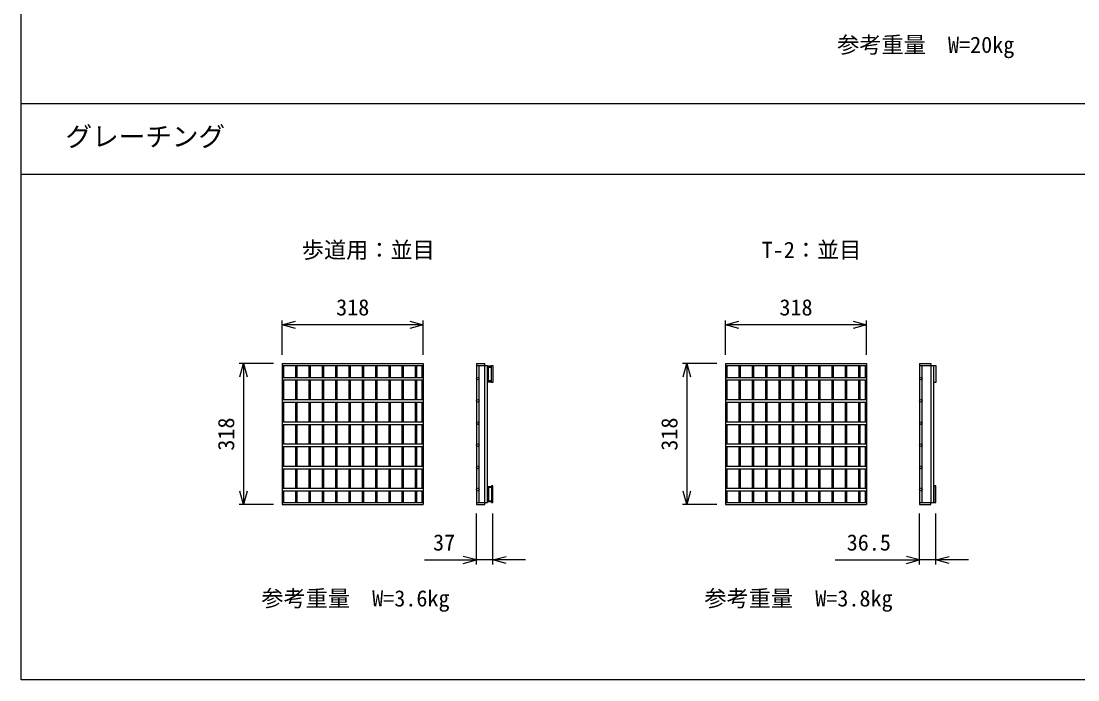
# Model space of a CAD drawing. Units: millimetres, scale not verified. Extents: x -10500 to 10500, y -7425 to 7425.
# Drawn here: x -8250 to -5866, y 2748 to 4233 of the extents above; entities that cross this region are included whole.
import ezdxf
from ezdxf.enums import TextEntityAlignment as Align

# ---------------------------------------------------------------- set-up
doc = ezdxf.new("R2010")
doc.units = ezdxf.units.MM
doc.header["$LTSCALE"] = 25
for name, color, linetype, lineweight in [('0-1_DIM', 7, 'Continuous', 25), ('0-3_HATCH', 6, 'Continuous', 25), ('0-7_TXT', 7, 'Continuous', 25)]:
    doc.layers.add(name, color=color, linetype=linetype, lineweight=lineweight)
doc.styles.add('ＭＳ ゴシック', font='')
doc.styles.get('ＭＳ ゴシック').set_extended_font_data('MS Gothic')

msp = doc.modelspace()

# ---------------------------------------------------------------- linework, layer by layer
at = {"layer": '0-1_DIM'}
for p, q in [((-7660.86, 3480.76), (-7660.86, 3558.26)), ((-7342.86, 3480.76), (-7342.86, 3558.26)), ((-6660.86, 3480.76), (-6660.86, 3558.26)), ((-6342.86, 3480.76), (-6342.86, 3558.26)), ((-7342.86, 3548.26), (-7660.86, 3548.26)), ((-6342.86, 3548.26), (-6660.86, 3548.26)), ((-7680.86, 3460.76), (-7758.36, 3460.76)), ((-7748.36, 3460.76), (-7748.36, 3142.76)), ((-6680.86, 3460.76), (-6758.36, 3460.76)), ((-6748.36, 3460.76), (-6748.36, 3142.76)), ((-7680.86, 3142.76), (-7758.36, 3142.76)), ((-6680.86, 3142.76), (-6758.36, 3142.76)), ((-7223.04, 3008.04), (-7223.04, 3122.76)), ((-7186.04, 3008.04), (-7186.04, 3122.76)), ((-6223.04, 3008.04), (-6223.04, 3122.76)), ((-6186.54, 3008.04), (-6186.54, 3122.76)), ((-7340.3, 3018.04), (-7223.04, 3018.04)), ((-7186.04, 3018.04), (-7223.04, 3018.04)), ((-7112.08, 3018.04), (-7186.04, 3018.04)), ((-6413.74, 3018.04), (-6223.04, 3018.04)), ((-6186.54, 3018.04), (-6223.04, 3018.04)), ((-6112.58, 3018.04), (-6186.54, 3018.04))]:
    msp.add_line(p, q, dxfattribs=at)
for points in [[(-7630.86, 3540.22), (-7660.86, 3548.26), (-7630.86, 3556.3)], [(-7372.86, 3556.3), (-7342.86, 3548.26), (-7372.86, 3540.22)], [(-6630.86, 3540.22), (-6660.86, 3548.26), (-6630.86, 3556.3)], [(-6372.86, 3556.3), (-6342.86, 3548.26), (-6372.86, 3540.22)], [(-7756.4, 3430.76), (-7748.36, 3460.76), (-7740.32, 3430.76)], [(-6756.4, 3430.76), (-6748.36, 3460.76), (-6740.32, 3430.76)], [(-7740.32, 3172.76), (-7748.36, 3142.76), (-7756.4, 3172.76)], [(-6740.32, 3172.76), (-6748.36, 3142.76), (-6756.4, 3172.76)], [(-7253.04, 3010), (-7223.04, 3018.04), (-7253.04, 3026.08)], [(-7156.04, 3010), (-7186.04, 3018.04), (-7156.04, 3026.08)], [(-6253.04, 3010), (-6223.04, 3018.04), (-6253.04, 3026.08)], [(-6156.54, 3010), (-6186.54, 3018.04), (-6156.54, 3026.08)]]:
    msp.add_lwpolyline(points, dxfattribs=at)
at = {"layer": '0-3_HATCH'}
for p, q in [((-7660.86, 3460.76), (-7342.86, 3460.76)), ((-7660.86, 3460.76), (-7660.86, 3142.76)), ((-7342.86, 3460.76), (-7342.86, 3142.76)), ((-7223.04, 3460.76), (-7223.04, 3142.76)), ((-7223.04, 3460.76), (-7204.04, 3460.76)), ((-6660.86, 3460.76), (-6342.86, 3460.76)), ((-6660.86, 3460.76), (-6660.86, 3142.76)), ((-6342.86, 3460.76), (-6342.86, 3142.76)), ((-6223.04, 3460.76), (-6223.04, 3142.76)), ((-7660.86, 3456.26), (-7342.86, 3456.26)), ((-7657.86, 3456.26), (-7657.86, 3429.76)), ((-7630.86, 3456.26), (-7630.86, 3429.76)), ((-7627.86, 3456.26), (-7627.86, 3429.76)), ((-7600.86, 3456.26), (-7600.86, 3429.76)), ((-7597.86, 3456.26), (-7597.86, 3429.76)), ((-7570.86, 3456.26), (-7570.86, 3429.76)), ((-7567.86, 3456.26), (-7567.86, 3429.76)), ((-7540.86, 3456.26), (-7540.86, 3429.76)), ((-7537.86, 3456.26), (-7537.86, 3429.76)), ((-7510.86, 3456.26), (-7510.86, 3429.76)), ((-7507.86, 3456.26), (-7507.86, 3429.76)), ((-7480.86, 3456.26), (-7480.86, 3429.76)), ((-7477.86, 3456.26), (-7477.86, 3429.76)), ((-7450.86, 3456.26), (-7450.86, 3429.76)), ((-7447.86, 3456.26), (-7447.86, 3429.76)), ((-7420.86, 3456.26), (-7420.86, 3429.76)), ((-7417.86, 3456.26), (-7417.86, 3429.76)), ((-7390.86, 3456.26), (-7390.86, 3429.76)), ((-7387.86, 3456.26), (-7387.86, 3429.76)), ((-7360.86, 3456.26), (-7360.86, 3429.76)), ((-7357.86, 3456.26), (-7357.86, 3429.76)), ((-7345.86, 3456.26), (-7345.86, 3429.76)), ((-7223.04, 3456.26), (-7198.04, 3456.26)), ((-7217.04, 3147.26), (-7217.04, 3456.26)), ((-7198.04, 3147.26), (-7198.04, 3456.26)), ((-7198.04, 3454.76), (-7198.04, 3419.76)), ((-7189.04, 3454.76), (-7198.04, 3454.76)), ((-7195.74, 3422.06), (-7195.74, 3452.46)), ((-7195.74, 3452.46), (-7189.04, 3452.46)), ((-6660.86, 3456.26), (-6342.86, 3456.26)), ((-6657.86, 3456.26), (-6657.86, 3429.76)), ((-6630.86, 3456.26), (-6630.86, 3429.76)), ((-6627.86, 3456.26), (-6627.86, 3429.76)), ((-6600.86, 3456.26), (-6600.86, 3429.76)), ((-6597.86, 3456.26), (-6597.86, 3429.76)), ((-6570.86, 3456.26), (-6570.86, 3429.76)), ((-6567.86, 3456.26), (-6567.86, 3429.76)), ((-6540.86, 3456.26), (-6540.86, 3429.76)), ((-6537.86, 3456.26), (-6537.86, 3429.76)), ((-6510.86, 3456.26), (-6510.86, 3429.76)), ((-6507.86, 3456.26), (-6507.86, 3429.76)), ((-6480.86, 3456.26), (-6480.86, 3429.76)), ((-6477.86, 3456.26), (-6477.86, 3429.76)), ((-6450.86, 3456.26), (-6450.86, 3429.76)), ((-6447.86, 3456.26), (-6447.86, 3429.76)), ((-6420.86, 3456.26), (-6420.86, 3429.76)), ((-6417.86, 3456.26), (-6417.86, 3429.76)), ((-6390.86, 3456.26), (-6390.86, 3429.76)), ((-6387.86, 3456.26), (-6387.86, 3429.76)), ((-6360.86, 3456.26), (-6360.86, 3429.76)), ((-6357.86, 3456.26), (-6357.86, 3429.76)), ((-6345.86, 3456.26), (-6345.86, 3429.76)), ((-6223.04, 3456.26), (-6191.04, 3456.26)), ((-6217.04, 3147.26), (-6217.04, 3456.26)), ((-6197.04, 3147.26), (-6197.04, 3456.26)), ((-6191.04, 3147.26), (-6191.04, 3456.26)), ((-7660.86, 3429.76), (-7342.86, 3429.76)), ((-7660.86, 3423.76), (-7342.86, 3423.76)), ((-7657.86, 3423.76), (-7657.86, 3379.76)), ((-7630.86, 3423.76), (-7630.86, 3379.76)), ((-7627.86, 3423.76), (-7627.86, 3379.76)), ((-7600.86, 3423.76), (-7600.86, 3379.76)), ((-7597.86, 3423.76), (-7597.86, 3379.76)), ((-7570.86, 3423.76), (-7570.86, 3379.76)), ((-7567.86, 3423.76), (-7567.86, 3379.76)), ((-7540.86, 3423.76), (-7540.86, 3379.76)), ((-7537.86, 3423.76), (-7537.86, 3379.76)), ((-7510.86, 3423.76), (-7510.86, 3379.76)), ((-7507.86, 3423.76), (-7507.86, 3379.76)), ((-7480.86, 3423.76), (-7480.86, 3379.76)), ((-7477.86, 3423.76), (-7477.86, 3379.76)), ((-7450.86, 3423.76), (-7450.86, 3379.76)), ((-7447.86, 3423.76), (-7447.86, 3379.76)), ((-7420.86, 3423.76), (-7420.86, 3379.76)), ((-7417.86, 3423.76), (-7417.86, 3379.76)), ((-7390.86, 3423.76), (-7390.86, 3379.76)), ((-7387.86, 3423.76), (-7387.86, 3379.76)), ((-7360.86, 3423.76), (-7360.86, 3379.76)), ((-7357.86, 3423.76), (-7357.86, 3379.76)), ((-7345.86, 3423.76), (-7345.86, 3379.76)), ((-7198.04, 3419.76), (-7189.04, 3419.76)), ((-7189.04, 3422.06), (-7195.74, 3422.06)), ((-6660.86, 3429.76), (-6342.86, 3429.76)), ((-6660.86, 3423.76), (-6342.86, 3423.76)), ((-6657.86, 3423.76), (-6657.86, 3379.76)), ((-6630.86, 3423.76), (-6630.86, 3379.76)), ((-6627.86, 3423.76), (-6627.86, 3379.76)), ((-6600.86, 3423.76), (-6600.86, 3379.76)), ((-6597.86, 3423.76), (-6597.86, 3379.76)), ((-6570.86, 3423.76), (-6570.86, 3379.76)), ((-6567.86, 3423.76), (-6567.86, 3379.76)), ((-6540.86, 3423.76), (-6540.86, 3379.76)), ((-6537.86, 3423.76), (-6537.86, 3379.76)), ((-6510.86, 3423.76), (-6510.86, 3379.76)), ((-6507.86, 3423.76), (-6507.86, 3379.76)), ((-6480.86, 3423.76), (-6480.86, 3379.76)), ((-6477.86, 3423.76), (-6477.86, 3379.76)), ((-6450.86, 3423.76), (-6450.86, 3379.76)), ((-6447.86, 3423.76), (-6447.86, 3379.76)), ((-6420.86, 3423.76), (-6420.86, 3379.76)), ((-6417.86, 3423.76), (-6417.86, 3379.76)), ((-6390.86, 3423.76), (-6390.86, 3379.76)), ((-6387.86, 3423.76), (-6387.86, 3379.76)), ((-6360.86, 3423.76), (-6360.86, 3379.76)), ((-6357.86, 3423.76), (-6357.86, 3379.76)), ((-6345.86, 3423.76), (-6345.86, 3379.76)), ((-7660.86, 3379.76), (-7342.86, 3379.76)), ((-7660.86, 3373.76), (-7342.86, 3373.76)), ((-7657.86, 3373.76), (-7657.86, 3329.76)), ((-7630.86, 3373.76), (-7630.86, 3329.76)), ((-7627.86, 3373.76), (-7627.86, 3329.76)), ((-7600.86, 3373.76), (-7600.86, 3329.76)), ((-7597.86, 3373.76), (-7597.86, 3329.76)), ((-7570.86, 3373.76), (-7570.86, 3329.76)), ((-7567.86, 3373.76), (-7567.86, 3329.76)), ((-7540.86, 3373.76), (-7540.86, 3329.76)), ((-7537.86, 3373.76), (-7537.86, 3329.76)), ((-7510.86, 3373.76), (-7510.86, 3329.76)), ((-7507.86, 3373.76), (-7507.86, 3329.76)), ((-7480.86, 3373.76), (-7480.86, 3329.76)), ((-7477.86, 3373.76), (-7477.86, 3329.76)), ((-7450.86, 3373.76), (-7450.86, 3329.76)), ((-7447.86, 3373.76), (-7447.86, 3329.76)), ((-7420.86, 3373.76), (-7420.86, 3329.76)), ((-7417.86, 3373.76), (-7417.86, 3329.76)), ((-7390.86, 3373.76), (-7390.86, 3329.76)), ((-7387.86, 3373.76), (-7387.86, 3329.76)), ((-7360.86, 3373.76), (-7360.86, 3329.76)), ((-7357.86, 3373.76), (-7357.86, 3329.76)), ((-7345.86, 3373.76), (-7345.86, 3329.76)), ((-6660.86, 3379.76), (-6342.86, 3379.76)), ((-6660.86, 3373.76), (-6342.86, 3373.76)), ((-6657.86, 3373.76), (-6657.86, 3329.76)), ((-6630.86, 3373.76), (-6630.86, 3329.76)), ((-6627.86, 3373.76), (-6627.86, 3329.76)), ((-6600.86, 3373.76), (-6600.86, 3329.76)), ((-6597.86, 3373.76), (-6597.86, 3329.76)), ((-6570.86, 3373.76), (-6570.86, 3329.76)), ((-6567.86, 3373.76), (-6567.86, 3329.76)), ((-6540.86, 3373.76), (-6540.86, 3329.76)), ((-6537.86, 3373.76), (-6537.86, 3329.76)), ((-6510.86, 3373.76), (-6510.86, 3329.76)), ((-6507.86, 3373.76), (-6507.86, 3329.76)), ((-6480.86, 3373.76), (-6480.86, 3329.76)), ((-6477.86, 3373.76), (-6477.86, 3329.76)), ((-6450.86, 3373.76), (-6450.86, 3329.76)), ((-6447.86, 3373.76), (-6447.86, 3329.76)), ((-6420.86, 3373.76), (-6420.86, 3329.76)), ((-6417.86, 3373.76), (-6417.86, 3329.76)), ((-6390.86, 3373.76), (-6390.86, 3329.76)), ((-6387.86, 3373.76), (-6387.86, 3329.76)), ((-6360.86, 3373.76), (-6360.86, 3329.76)), ((-6357.86, 3373.76), (-6357.86, 3329.76)), ((-6345.86, 3373.76), (-6345.86, 3329.76)), ((-7660.86, 3329.76), (-7342.86, 3329.76)), ((-7660.86, 3323.76), (-7342.86, 3323.76)), ((-7657.86, 3323.76), (-7657.86, 3279.76)), ((-7630.86, 3323.76), (-7630.86, 3279.76)), ((-7627.86, 3323.76), (-7627.86, 3279.76)), ((-7600.86, 3323.76), (-7600.86, 3279.76)), ((-7597.86, 3323.76), (-7597.86, 3279.76)), ((-7570.86, 3323.76), (-7570.86, 3279.76)), ((-7567.86, 3323.76), (-7567.86, 3279.76)), ((-7540.86, 3323.76), (-7540.86, 3279.76)), ((-7537.86, 3323.76), (-7537.86, 3279.76)), ((-7510.86, 3323.76), (-7510.86, 3279.76)), ((-7507.86, 3323.76), (-7507.86, 3279.76)), ((-7480.86, 3323.76), (-7480.86, 3279.76)), ((-7477.86, 3323.76), (-7477.86, 3279.76)), ((-7450.86, 3323.76), (-7450.86, 3279.76)), ((-7447.86, 3323.76), (-7447.86, 3279.76)), ((-7420.86, 3323.76), (-7420.86, 3279.76)), ((-7417.86, 3323.76), (-7417.86, 3279.76)), ((-7390.86, 3323.76), (-7390.86, 3279.76)), ((-7387.86, 3323.76), (-7387.86, 3279.76)), ((-7360.86, 3323.76), (-7360.86, 3279.76)), ((-7357.86, 3323.76), (-7357.86, 3279.76)), ((-7345.86, 3323.76), (-7345.86, 3279.76)), ((-6660.86, 3329.76), (-6342.86, 3329.76)), ((-6660.86, 3323.76), (-6342.86, 3323.76)), ((-6657.86, 3323.76), (-6657.86, 3279.76)), ((-6630.86, 3323.76), (-6630.86, 3279.76)), ((-6627.86, 3323.76), (-6627.86, 3279.76)), ((-6600.86, 3323.76), (-6600.86, 3279.76)), ((-6597.86, 3323.76), (-6597.86, 3279.76)), ((-6570.86, 3323.76), (-6570.86, 3279.76)), ((-6567.86, 3323.76), (-6567.86, 3279.76)), ((-6540.86, 3323.76), (-6540.86, 3279.76)), ((-6537.86, 3323.76), (-6537.86, 3279.76)), ((-6510.86, 3323.76), (-6510.86, 3279.76)), ((-6507.86, 3323.76), (-6507.86, 3279.76)), ((-6480.86, 3323.76), (-6480.86, 3279.76)), ((-6477.86, 3323.76), (-6477.86, 3279.76)), ((-6450.86, 3323.76), (-6450.86, 3279.76)), ((-6447.86, 3323.76), (-6447.86, 3279.76)), ((-6420.86, 3323.76), (-6420.86, 3279.76)), ((-6417.86, 3323.76), (-6417.86, 3279.76)), ((-6390.86, 3323.76), (-6390.86, 3279.76)), ((-6387.86, 3323.76), (-6387.86, 3279.76)), ((-6360.86, 3323.76), (-6360.86, 3279.76)), ((-6357.86, 3323.76), (-6357.86, 3279.76)), ((-6345.86, 3323.76), (-6345.86, 3279.76)), ((-7660.86, 3279.76), (-7342.86, 3279.76)), ((-7660.86, 3273.76), (-7342.86, 3273.76)), ((-7657.86, 3273.76), (-7657.86, 3229.76)), ((-7630.86, 3273.76), (-7630.86, 3229.76)), ((-7627.86, 3273.76), (-7627.86, 3229.76)), ((-7600.86, 3273.76), (-7600.86, 3229.76)), ((-7597.86, 3273.76), (-7597.86, 3229.76)), ((-7570.86, 3273.76), (-7570.86, 3229.76)), ((-7567.86, 3273.76), (-7567.86, 3229.76)), ((-7540.86, 3273.76), (-7540.86, 3229.76)), ((-7537.86, 3273.76), (-7537.86, 3229.76)), ((-7510.86, 3273.76), (-7510.86, 3229.76)), ((-7507.86, 3273.76), (-7507.86, 3229.76)), ((-7480.86, 3273.76), (-7480.86, 3229.76)), ((-7477.86, 3273.76), (-7477.86, 3229.76)), ((-7450.86, 3273.76), (-7450.86, 3229.76)), ((-7447.86, 3273.76), (-7447.86, 3229.76)), ((-7420.86, 3273.76), (-7420.86, 3229.76)), ((-7417.86, 3273.76), (-7417.86, 3229.76)), ((-7390.86, 3273.76), (-7390.86, 3229.76)), ((-7387.86, 3273.76), (-7387.86, 3229.76)), ((-7360.86, 3273.76), (-7360.86, 3229.76)), ((-7357.86, 3273.76), (-7357.86, 3229.76)), ((-7345.86, 3273.76), (-7345.86, 3229.76)), ((-6660.86, 3279.76), (-6342.86, 3279.76)), ((-6660.86, 3273.76), (-6342.86, 3273.76)), ((-6657.86, 3273.76), (-6657.86, 3229.76)), ((-6630.86, 3273.76), (-6630.86, 3229.76)), ((-6627.86, 3273.76), (-6627.86, 3229.76)), ((-6600.86, 3273.76), (-6600.86, 3229.76)), ((-6597.86, 3273.76), (-6597.86, 3229.76)), ((-6570.86, 3273.76), (-6570.86, 3229.76)), ((-6567.86, 3273.76), (-6567.86, 3229.76)), ((-6540.86, 3273.76), (-6540.86, 3229.76)), ((-6537.86, 3273.76), (-6537.86, 3229.76)), ((-6510.86, 3273.76), (-6510.86, 3229.76)), ((-6507.86, 3273.76), (-6507.86, 3229.76)), ((-6480.86, 3273.76), (-6480.86, 3229.76)), ((-6477.86, 3273.76), (-6477.86, 3229.76)), ((-6450.86, 3273.76), (-6450.86, 3229.76)), ((-6447.86, 3273.76), (-6447.86, 3229.76)), ((-6420.86, 3273.76), (-6420.86, 3229.76)), ((-6417.86, 3273.76), (-6417.86, 3229.76)), ((-6390.86, 3273.76), (-6390.86, 3229.76)), ((-6387.86, 3273.76), (-6387.86, 3229.76)), ((-6360.86, 3273.76), (-6360.86, 3229.76)), ((-6357.86, 3273.76), (-6357.86, 3229.76)), ((-6345.86, 3273.76), (-6345.86, 3229.76)), ((-7660.86, 3229.76), (-7342.86, 3229.76)), ((-7660.86, 3223.76), (-7342.86, 3223.76)), ((-7657.86, 3223.76), (-7657.86, 3179.76)), ((-7630.86, 3223.76), (-7630.86, 3179.76)), ((-7627.86, 3223.76), (-7627.86, 3179.76)), ((-7600.86, 3223.76), (-7600.86, 3179.76)), ((-7597.86, 3223.76), (-7597.86, 3179.76)), ((-7570.86, 3223.76), (-7570.86, 3179.76)), ((-7567.86, 3223.76), (-7567.86, 3179.76)), ((-7540.86, 3223.76), (-7540.86, 3179.76)), ((-7537.86, 3223.76), (-7537.86, 3179.76)), ((-7510.86, 3223.76), (-7510.86, 3179.76)), ((-7507.86, 3223.76), (-7507.86, 3179.76)), ((-7480.86, 3223.76), (-7480.86, 3179.76)), ((-7477.86, 3223.76), (-7477.86, 3179.76)), ((-7450.86, 3223.76), (-7450.86, 3179.76)), ((-7447.86, 3223.76), (-7447.86, 3179.76)), ((-7420.86, 3223.76), (-7420.86, 3179.76)), ((-7417.86, 3223.76), (-7417.86, 3179.76)), ((-7390.86, 3223.76), (-7390.86, 3179.76)), ((-7387.86, 3223.76), (-7387.86, 3179.76)), ((-7360.86, 3223.76), (-7360.86, 3179.76)), ((-7357.86, 3223.76), (-7357.86, 3179.76)), ((-7345.86, 3223.76), (-7345.86, 3179.76)), ((-6660.86, 3229.76), (-6342.86, 3229.76)), ((-6660.86, 3223.76), (-6342.86, 3223.76)), ((-6657.86, 3223.76), (-6657.86, 3179.76)), ((-6630.86, 3223.76), (-6630.86, 3179.76)), ((-6627.86, 3223.76), (-6627.86, 3179.76)), ((-6600.86, 3223.76), (-6600.86, 3179.76)), ((-6597.86, 3223.76), (-6597.86, 3179.76)), ((-6570.86, 3223.76), (-6570.86, 3179.76)), ((-6567.86, 3223.76), (-6567.86, 3179.76)), ((-6540.86, 3223.76), (-6540.86, 3179.76)), ((-6537.86, 3223.76), (-6537.86, 3179.76)), ((-6510.86, 3223.76), (-6510.86, 3179.76)), ((-6507.86, 3223.76), (-6507.86, 3179.76)), ((-6480.86, 3223.76), (-6480.86, 3179.76)), ((-6477.86, 3223.76), (-6477.86, 3179.76)), ((-6450.86, 3223.76), (-6450.86, 3179.76)), ((-6447.86, 3223.76), (-6447.86, 3179.76)), ((-6420.86, 3223.76), (-6420.86, 3179.76)), ((-6417.86, 3223.76), (-6417.86, 3179.76)), ((-6390.86, 3223.76), (-6390.86, 3179.76)), ((-6387.86, 3223.76), (-6387.86, 3179.76)), ((-6360.86, 3223.76), (-6360.86, 3179.76)), ((-6357.86, 3223.76), (-6357.86, 3179.76)), ((-6345.86, 3223.76), (-6345.86, 3179.76)), ((-7660.86, 3179.76), (-7342.86, 3179.76)), ((-7660.86, 3173.76), (-7342.86, 3173.76)), ((-7657.86, 3173.76), (-7657.86, 3147.26)), ((-7630.86, 3173.76), (-7630.86, 3147.26)), ((-7627.86, 3173.76), (-7627.86, 3147.26)), ((-7600.86, 3173.76), (-7600.86, 3147.26)), ((-7597.86, 3173.76), (-7597.86, 3147.26)), ((-7570.86, 3173.76), (-7570.86, 3147.26)), ((-7567.86, 3173.76), (-7567.86, 3147.26)), ((-7540.86, 3173.76), (-7540.86, 3147.26)), ((-7537.86, 3173.76), (-7537.86, 3147.26)), ((-7510.86, 3173.76), (-7510.86, 3147.26)), ((-7507.86, 3173.76), (-7507.86, 3147.26)), ((-7480.86, 3173.76), (-7480.86, 3147.26)), ((-7477.86, 3173.76), (-7477.86, 3147.26)), ((-7450.86, 3173.76), (-7450.86, 3147.26)), ((-7447.86, 3173.76), (-7447.86, 3147.26)), ((-7420.86, 3173.76), (-7420.86, 3147.26)), ((-7417.86, 3173.76), (-7417.86, 3147.26)), ((-7390.86, 3173.76), (-7390.86, 3147.26)), ((-7387.86, 3173.76), (-7387.86, 3147.26)), ((-7360.86, 3173.76), (-7360.86, 3147.26)), ((-7357.86, 3173.76), (-7357.86, 3147.26)), ((-7345.86, 3173.76), (-7345.86, 3147.26)), ((-7198.04, 3148.76), (-7198.04, 3183.76)), ((-7198.04, 3183.76), (-7189.04, 3183.76)), ((-7195.74, 3181.46), (-7195.74, 3151.06)), ((-7189.04, 3181.46), (-7195.74, 3181.46)), ((-6660.86, 3179.76), (-6342.86, 3179.76)), ((-6660.86, 3173.76), (-6342.86, 3173.76)), ((-6657.86, 3173.76), (-6657.86, 3147.26)), ((-6630.86, 3173.76), (-6630.86, 3147.26)), ((-6627.86, 3173.76), (-6627.86, 3147.26)), ((-6600.86, 3173.76), (-6600.86, 3147.26)), ((-6597.86, 3173.76), (-6597.86, 3147.26)), ((-6570.86, 3173.76), (-6570.86, 3147.26)), ((-6567.86, 3173.76), (-6567.86, 3147.26)), ((-6540.86, 3173.76), (-6540.86, 3147.26)), ((-6537.86, 3173.76), (-6537.86, 3147.26)), ((-6510.86, 3173.76), (-6510.86, 3147.26)), ((-6507.86, 3173.76), (-6507.86, 3147.26)), ((-6480.86, 3173.76), (-6480.86, 3147.26)), ((-6477.86, 3173.76), (-6477.86, 3147.26)), ((-6450.86, 3173.76), (-6450.86, 3147.26)), ((-6447.86, 3173.76), (-6447.86, 3147.26)), ((-6420.86, 3173.76), (-6420.86, 3147.26)), ((-6417.86, 3173.76), (-6417.86, 3147.26)), ((-6390.86, 3173.76), (-6390.86, 3147.26)), ((-6387.86, 3173.76), (-6387.86, 3147.26)), ((-6360.86, 3173.76), (-6360.86, 3147.26)), ((-6357.86, 3173.76), (-6357.86, 3147.26)), ((-6345.86, 3173.76), (-6345.86, 3147.26)), ((-7660.86, 3147.26), (-7342.86, 3147.26)), ((-7223.04, 3147.26), (-7198.04, 3147.26)), ((-7189.04, 3148.76), (-7198.04, 3148.76)), ((-7195.74, 3151.06), (-7189.04, 3151.06)), ((-6660.86, 3147.26), (-6342.86, 3147.26)), ((-6223.04, 3147.26), (-6191.04, 3147.26)), ((-7660.86, 3142.76), (-7342.86, 3142.76)), ((-6660.86, 3142.76), (-6342.86, 3142.76))]:
    msp.add_line(p, q, dxfattribs=at)
for points in [[(-7223.04, 3142.76), (-7204.04, 3142.76), (-7204.04, 3460.76)], [(-6223.04, 3460.76), (-6198.04, 3460.76), (-6198.04, 3456.26)], [(-6223.04, 3142.76), (-6198.04, 3142.76), (-6198.04, 3147.26)]]:
    msp.add_lwpolyline(points, dxfattribs=at)
for points in [[(-7189.04, 3456.26), (-7186.04, 3456.26), (-7186.04, 3418.26), (-7189.04, 3418.26)], [(-6191.04, 3456.26), (-6186.54, 3456.26), (-6186.54, 3418.26), (-6191.04, 3418.26)], [(-7189.04, 3147.26), (-7186.04, 3147.26), (-7186.04, 3185.26), (-7189.04, 3185.26)], [(-6191.04, 3147.26), (-6186.54, 3147.26), (-6186.54, 3185.26), (-6191.04, 3185.26)]]:
    msp.add_lwpolyline(points, close=True, dxfattribs=at)
for centre in [(-7220.04, 3426.76), (-6220.04, 3426.76), (-7220.04, 3376.76), (-6220.04, 3376.76), (-7220.04, 3326.76), (-6220.04, 3326.76), (-7220.04, 3276.76), (-6220.04, 3276.76), (-7220.04, 3226.76), (-6220.04, 3226.76), (-7220.04, 3176.76), (-6220.04, 3176.76)]:
    msp.add_circle(centre, 3, dxfattribs=at)
at = {"layer": '0-7_TXT'}
for p, q in [((-8250, 4047.57), (-2150, 4047.57)), ((-8250, 3887.57), (-2150, 3887.57))]:
    msp.add_line(p, q, dxfattribs=at)
msp.add_lwpolyline([(-2150, 5707.57), (-2150, 2747.57), (-8250, 2747.57), (-8250, 5707.57)], dxfattribs=at)

# ---------------------------------------------------------------- texts
at = {"layer": '0-1_DIM', "style": 'ＭＳ ゴシック'}
for s, p in [('参考重量\u3000W=20kg', (-6409.05, 4150.37)), ('318', (-7539.36, 3558.26)), ('318', (-6539.36, 3558.26)), ('37', (-7320.79, 3028.04)), ('36.5', (-6387.62, 3028.04)), ('参考重量\u3000W=3.6kg', (-7708.09, 2902.02)), ('参考重量\u3000W=3.8kg', (-6708.59, 2902.02))]:
    msp.add_text(s, height=36.66, dxfattribs=at).set_placement(p, align=Align.BOTTOM_LEFT)
for p in [(-7758.36, 3264.26), (-6758.36, 3264.26)]:
    msp.add_text('318', height=36.66, rotation=90, dxfattribs=at).set_placement(p, align=Align.BOTTOM_LEFT)
at = {"layer": '0-7_TXT', "style": 'ＭＳ ゴシック'}
for s, height, p in [('グレーチング', 43.99, (-8150, 3937.57)), ('歩道用：並目 ', 36.66, (-7616.82, 3687.72)), ('T-2：並目 ', 36.66, (-6579.32, 3687.85))]:
    msp.add_text(s, height=height, dxfattribs=at).set_placement(p, align=Align.BOTTOM_LEFT)

doc.saveas('drawing.dxf')
